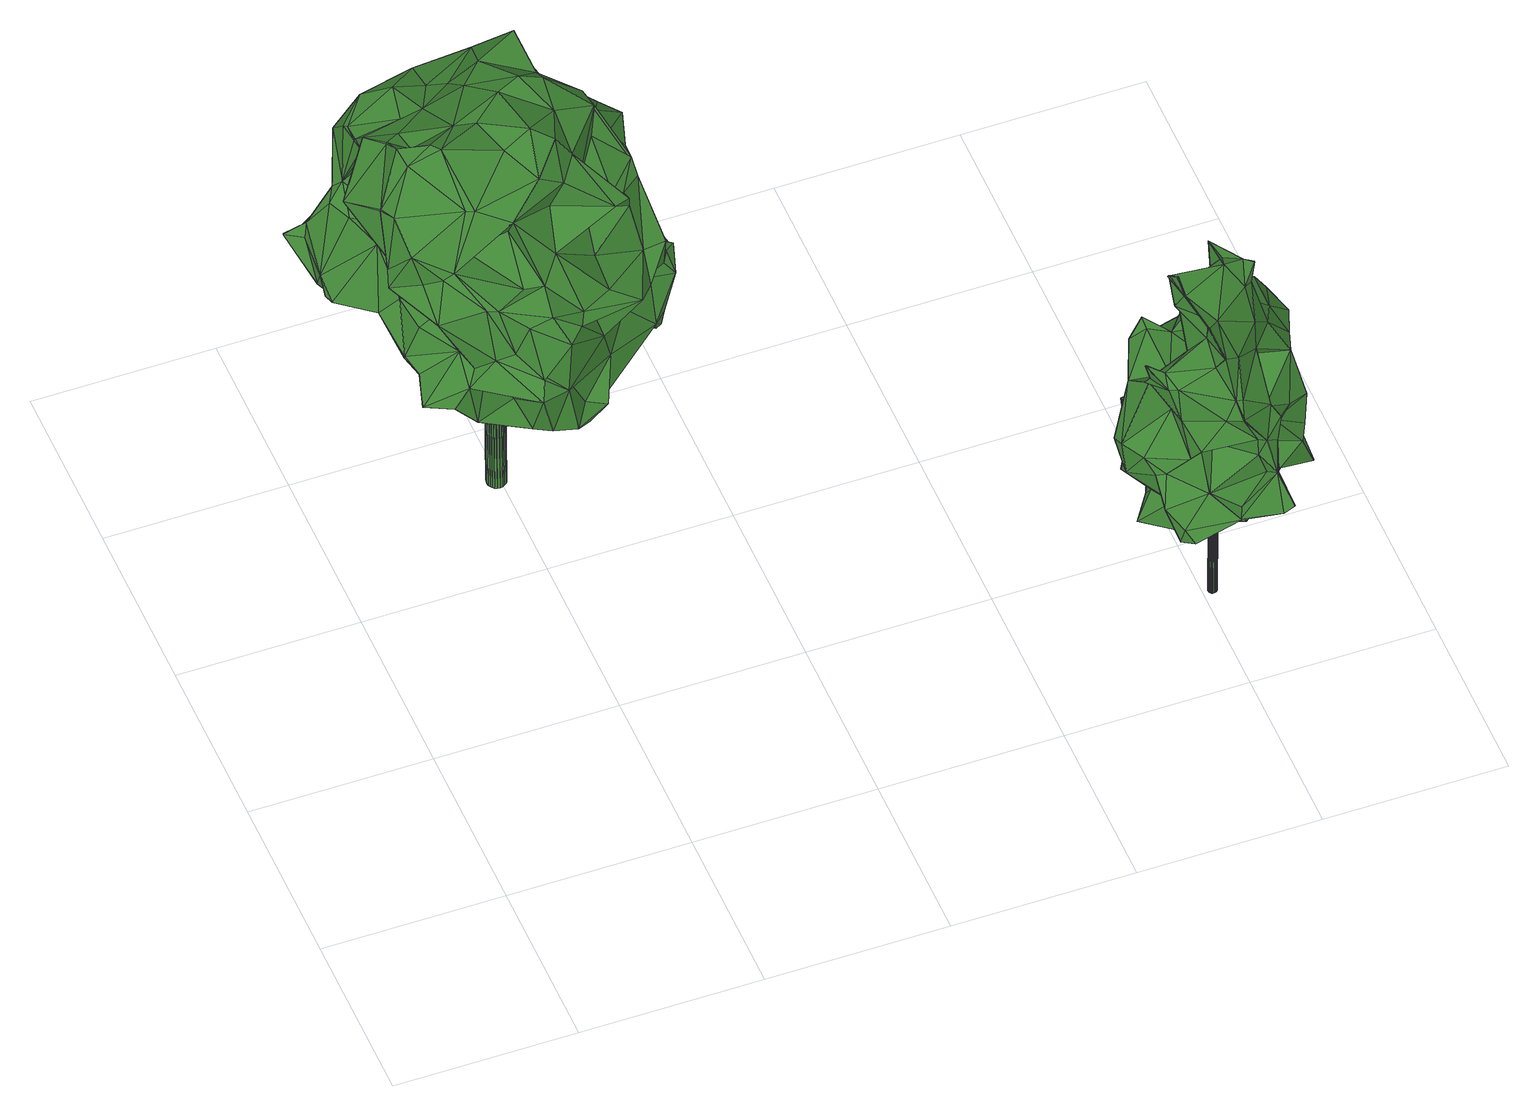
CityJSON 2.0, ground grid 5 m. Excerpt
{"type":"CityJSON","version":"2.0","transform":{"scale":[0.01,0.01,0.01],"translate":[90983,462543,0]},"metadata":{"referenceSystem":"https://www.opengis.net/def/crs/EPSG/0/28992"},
"CityObjects":{
"tree1":{"type":"SolitaryVegetationObject","attributes":{"gtid":13,"crown_width_m":9.1,"crown_median_z":9.18,"trunk_H_m":8.83,"trunk_DBH_m":0.521,"trunk_radius_m":0.261,"trunk_base_height_m":0.35,"original_gtid":"13"},"geometry":[{"type":"Solid","lod":"3","boundaries":[[[[0,1,2]],[[3,4,5]],[[6,7,8]],[[9,10,11]],[[12,13,14]],[[15,16,17]],[[18,14,13]],[[19,20,21]],[[22,19,21]],[[23,24,4]],[[25,26,27]],[[28,29,30]],[[4,3,31]],[[32,31,3]],[[33,34,35]],[[36,35,34]],[[23,4,31]],[[37,38,39]],[[26,40,27]],[[41,42,43]],[[41,43,44]],[[45,46,47]],[[48,49,50]],[[51,50,49]],[[52,53,54]],[[55,56,57]],[[58,59,60]],[[61,59,58]],[[62,63,64]],[[65,66,67]],[[68,69,70]],[[71,72,7]],[[73,74,75]],[[76,42,77]],[[78,73,75]],[[68,79,69]],[[80,81,82]],[[83,48,84]],[[78,49,85]],[[86,87,80]],[[88,27,89]],[[90,55,91]],[[90,91,92]],[[93,87,86]],[[93,86,94]],[[95,96,72]],[[7,5,97]],[[3,5,7]],[[98,99,100]],[[101,102,103]],[[101,104,102]],[[14,82,81]],[[101,103,105]],[[15,17,106]],[[74,107,108]],[[75,74,51]],[[109,110,111]],[[112,113,57]],[[114,115,116]],[[29,28,117]],[[29,117,118]],[[119,120,121]],[[122,121,120]],[[88,89,123]],[[76,124,125]],[[126,127,128]],[[27,79,25]],[[129,64,130]],[[126,124,131]],[[40,89,27]],[[76,131,124]],[[44,2,1]],[[132,44,1]],[[133,134,32]],[[135,128,127]],[[135,127,131]],[[129,136,137]],[[138,137,136]],[[131,127,126]],[[106,139,129]],[[22,140,141]],[[76,142,42]],[[6,143,144]],[[145,146,143]],[[146,147,143]],[[45,148,46]],[[149,150,151]],[[152,153,119]],[[152,119,121]],[[86,154,94]],[[155,156,57]],[[72,157,95]],[[158,159,160]],[[161,100,99]],[[124,111,125]],[[152,121,162]],[[52,153,53]],[[119,153,52]],[[53,153,54]],[[152,54,153]],[[98,65,99]],[[66,65,163]],[[98,163,65]],[[164,165,36]],[[166,167,98]],[[66,163,167]],[[167,163,98]],[[168,169,170]],[[168,170,92]],[[118,171,60]],[[15,106,172]],[[173,139,106]],[[25,68,174]],[[79,175,69]],[[6,8,176]],[[177,111,178]],[[28,179,180]],[[181,182,166]],[[60,59,118]],[[47,183,45]],[[184,45,183]],[[185,85,49]],[[46,55,186]],[[150,187,159]],[[188,187,150]],[[41,77,42]],[[7,32,3]],[[189,93,190]],[[93,191,190]],[[128,135,192]],[[135,39,38]],[[83,95,157]],[[38,192,135]],[[120,119,193]],[[124,126,111]],[[95,194,96]],[[36,34,164]],[[74,195,107]],[[149,151,99]],[[39,77,196]],[[85,197,73]],[[138,73,197]],[[35,165,122]],[[41,59,61]],[[38,198,199]],[[81,180,179]],[[169,67,200]],[[201,202,203]],[[9,190,191]],[[37,204,58]],[[205,198,38]],[[120,10,35]],[[100,17,203]],[[14,73,138]],[[14,138,12]],[[193,9,11]],[[119,52,206]],[[21,20,27]],[[87,189,80]],[[157,207,48]],[[84,48,108]],[[74,108,48]],[[208,58,209]],[[210,152,183]],[[211,212,213]],[[21,27,22]],[[214,137,138]],[[120,35,122]],[[92,215,168]],[[216,206,198]],[[198,206,52]],[[123,40,26]],[[37,196,61]],[[159,217,150]],[[218,150,217]],[[219,220,105]],[[174,103,102]],[[159,158,217]],[[221,222,115]],[[219,105,201]],[[42,142,223]],[[9,193,206]],[[224,32,225]],[[226,94,227]],[[228,19,141]],[[51,229,75]],[[135,131,230]],[[155,182,156]],[[194,95,30]],[[231,30,95]],[[146,232,147]],[[43,233,2]],[[58,60,190]],[[234,186,228]],[[114,168,215]],[[235,236,19]],[[92,91,215]],[[237,18,13]],[[83,157,48]],[[238,239,176]],[[238,176,219]],[[41,196,77]],[[101,105,220]],[[35,36,165]],[[187,222,159]],[[159,222,160]],[[101,220,104]],[[11,10,120]],[[209,190,9]],[[114,215,240]],[[62,241,63]],[[87,93,189]],[[144,147,232]],[[44,43,2]],[[201,242,219]],[[203,242,201]],[[240,91,55]],[[73,78,85]],[[243,244,109]],[[97,8,7]],[[77,230,76]],[[131,76,230]],[[155,170,169]],[[0,245,224]],[[224,245,212]],[[246,247,110]],[[167,166,182]],[[173,106,17]],[[173,17,100]],[[248,148,249]],[[212,211,224]],[[41,250,59]],[[251,225,134]],[[252,5,4]],[[207,253,254]],[[28,30,231]],[[28,231,107]],[[84,231,83]],[[108,231,84]],[[240,215,91]],[[78,229,49]],[[255,256,181]],[[255,181,166]],[[147,144,143]],[[257,234,243]],[[149,258,115]],[[174,70,103]],[[110,259,260]],[[110,247,259]],[[74,50,51]],[[75,229,78]],[[216,208,206]],[[253,15,185]],[[253,16,15]],[[193,119,206]],[[72,133,7]],[[198,54,199]],[[261,54,257]],[[261,257,243]],[[227,262,226]],[[25,174,23]],[[68,70,174]],[[70,69,256]],[[108,107,231]],[[231,95,83]],[[22,27,88]],[[170,56,90]],[[219,242,238]],[[263,238,242]],[[264,99,258]],[[109,265,110]],[[195,179,107]],[[193,11,120]],[[251,72,266]],[[110,265,246]],[[257,54,210]],[[257,210,47]],[[114,116,67]],[[66,200,67]],[[129,130,267]],[[12,267,130]],[[115,187,188]],[[19,228,235]],[[125,259,212]],[[213,212,259]],[[22,141,19]],[[104,268,252]],[[268,104,220]],[[268,220,219]],[[176,239,253]],[[266,96,0]],[[236,235,269]],[[205,38,270]],[[205,270,216]],[[55,113,269]],[[57,113,55]],[[253,271,176]],[[272,217,227]],[[272,227,94]],[[130,273,237]],[[170,90,92]],[[82,218,154]],[[168,114,67]],[[221,114,164]],[[35,10,33]],[[114,165,164]],[[265,109,244]],[[251,0,225]],[[274,226,33]],[[145,143,176]],[[221,115,114]],[[100,139,173]],[[161,139,100]],[[274,93,94]],[[256,103,70]],[[25,23,26]],[[31,26,23]],[[12,130,13]],[[206,208,9]],[[88,275,22]],[[97,268,219]],[[148,276,249]],[[249,276,122]],[[48,50,74]],[[277,22,275]],[[210,183,47]],[[72,134,133]],[[194,1,96]],[[132,1,194]],[[261,177,54]],[[203,202,100]],[[25,79,68]],[[214,172,129]],[[156,182,181]],[[192,54,177]],[[192,177,128]],[[207,254,48]],[[7,6,71]],[[126,178,111]],[[185,15,172]],[[185,172,85]],[[155,169,182]],[[274,94,226]],[[176,143,6]],[[255,278,201]],[[202,201,278]],[[176,8,219]],[[219,8,97]],[[261,109,177]],[[261,243,109]],[[33,10,274]],[[233,42,223]],[[130,218,273]],[[111,177,109]],[[212,233,125]],[[43,42,233]],[[97,252,268]],[[160,262,158]],[[61,196,41]],[[100,202,98]],[[228,141,140]],[[22,277,140]],[[175,20,236]],[[19,236,20]],[[54,192,199]],[[253,185,254]],[[270,208,216]],[[37,58,208]],[[270,37,208]],[[138,197,214]],[[234,46,186]],[[104,24,102]],[[98,202,278]],[[98,278,166]],[[10,9,191]],[[249,122,279]],[[122,165,279]],[[114,279,165]],[[41,132,250]],[[160,222,262]],[[164,226,262]],[[164,262,222]],[[180,80,280]],[[27,20,79]],[[80,82,154]],[[80,154,86]],[[58,204,61]],[[118,59,250]],[[6,144,71]],[[71,144,72]],[[157,72,144]],[[107,179,28]],[[12,138,267]],[[174,102,24]],[[23,174,24]],[[252,24,104]],[[4,24,252]],[[255,103,256]],[[97,5,252]],[[201,103,255]],[[105,103,201]],[[150,149,188]],[[149,115,188]],[[241,218,63]],[[227,158,262]],[[218,217,272]],[[94,218,272]],[[152,184,183]],[[162,184,152]],[[17,16,263]],[[246,265,275]],[[94,154,218]],[[138,136,267]],[[129,267,136]],[[121,276,162]],[[122,276,121]],[[210,54,152]],[[157,232,207]],[[253,207,232]],[[166,278,255]],[[184,162,276]],[[37,61,204]],[[123,89,40]],[[251,134,72]],[[230,77,39]],[[230,39,135]],[[233,223,125]],[[67,116,65]],[[169,168,67]],[[240,281,114]],[[85,172,214]],[[170,155,56]],[[114,282,279]],[[114,281,282]],[[51,49,229]],[[224,283,284]],[[31,284,283]],[[158,227,217]],[[164,34,226]],[[226,34,33]],[[185,49,254]],[[182,169,200]],[[182,200,167]],[[167,200,66]],[[112,236,269]],[[112,57,236]],[[263,242,203]],[[64,139,62]],[[129,139,64]],[[125,142,76]],[[223,142,125]],[[161,62,139]],[[57,56,155]],[[208,209,9]],[[285,149,264]],[[234,47,46]],[[125,111,259]],[[247,213,259]],[[285,264,258]],[[151,62,161]],[[151,161,99]],[[46,148,248]],[[62,151,241]],[[58,190,209]],[[80,180,81]],[[79,20,175]],[[189,190,60]],[[250,29,118]],[[245,233,212]],[[0,233,245]],[[2,233,0]],[[270,38,37]],[[216,198,205]],[[253,239,16]],[[238,263,239]],[[239,263,16]],[[88,246,275]],[[203,17,263]],[[198,52,54]],[[211,213,286]],[[264,149,99]],[[99,65,258]],[[285,258,149]],[[115,258,116]],[[65,116,258]],[[164,222,221]],[[251,266,0]],[[117,28,171]],[[171,28,180]],[[7,133,32]],[[257,47,234]],[[232,146,287]],[[232,287,253]],[[0,96,1]],[[72,96,266]],[[178,288,177]],[[129,137,214]],[[236,57,289]],[[236,289,175]],[[224,284,32]],[[32,284,31]],[[156,289,57]],[[175,289,69]],[[256,69,289]],[[181,289,156]],[[256,289,181]],[[224,211,283]],[[26,283,211]],[[224,225,0]],[[31,283,26]],[[277,234,140]],[[243,234,277]],[[140,234,228]],[[10,191,274]],[[274,191,93]],[[60,280,189]],[[151,150,241]],[[41,44,132]],[[123,286,88]],[[269,186,55]],[[81,195,14]],[[73,14,195]],[[73,195,74]],[[148,184,276]],[[148,45,184]],[[82,237,273]],[[82,273,218]],[[290,291,279]],[[279,291,249]],[[249,291,248]],[[279,282,290]],[[178,126,288]],[[214,197,85]],[[32,134,225]],[[38,199,192]],[[269,113,112]],[[111,260,259]],[[111,110,260]],[[55,90,56]],[[55,292,240]],[[290,292,291]],[[291,292,248]],[[248,292,46]],[[46,292,55]],[[281,292,282]],[[282,292,290]],[[240,292,281]],[[115,293,187]],[[254,49,48]],[[129,172,106]],[[194,30,294]],[[128,288,126]],[[177,288,128]],[[18,237,14]],[[82,14,237]],[[115,222,293]],[[194,250,132]],[[88,286,246]],[[213,247,286]],[[26,211,286]],[[26,286,123]],[[246,286,247]],[[171,280,60]],[[171,180,280]],[[189,280,80]],[[117,171,118]],[[195,81,179]],[[144,232,157]],[[241,150,218]],[[265,244,243]],[[287,146,271]],[[287,271,253]],[[29,294,30]],[[271,146,145]],[[271,145,176]],[[269,235,186]],[[235,228,186]],[[277,275,243]],[[265,243,275]],[[187,293,222]],[[237,13,130]],[[63,218,130]],[[63,130,64]],[[250,194,294]],[[39,196,37]],[[250,294,29]],[[295,296,297]],[[295,297,298]],[[298,297,299]],[[298,299,300]],[[297,296,301]],[[297,301,299]],[[299,301,302]],[[299,302,300]],[[301,296,303]],[[301,303,302]],[[302,303,304]],[[302,304,300]],[[303,296,305]],[[303,305,304]],[[304,305,306]],[[304,306,300]],[[305,296,307]],[[305,307,306]],[[306,307,308]],[[306,308,300]],[[307,296,309]],[[307,309,308]],[[308,309,310]],[[308,310,300]],[[309,296,311]],[[309,311,310]],[[310,311,312]],[[310,312,300]],[[311,296,313]],[[311,313,312]],[[312,313,314]],[[312,314,300]],[[313,296,315]],[[313,315,314]],[[314,315,316]],[[314,316,300]],[[315,296,317]],[[315,317,316]],[[316,317,318]],[[316,318,300]],[[317,296,319]],[[317,319,318]],[[318,319,320]],[[318,320,300]],[[319,296,321]],[[319,321,320]],[[320,321,322]],[[320,322,300]],[[321,296,323]],[[321,323,322]],[[322,323,324]],[[322,324,300]],[[323,296,325]],[[323,325,324]],[[324,325,326]],[[324,326,300]],[[325,296,327]],[[325,327,326]],[[326,327,328]],[[326,328,300]],[[327,296,329]],[[327,329,328]],[[328,329,330]],[[328,330,300]],[[329,296,331]],[[329,331,330]],[[330,331,332]],[[330,332,300]],[[331,296,333]],[[331,333,332]],[[332,333,334]],[[332,334,300]],[[333,296,335]],[[333,335,334]],[[334,335,336]],[[334,336,300]],[[335,296,337]],[[335,337,336]],[[336,337,338]],[[336,338,300]],[[337,296,339]],[[337,339,338]],[[338,339,340]],[[338,340,300]],[[339,296,341]],[[339,341,340]],[[340,341,342]],[[340,342,300]],[[341,296,343]],[[341,343,342]],[[342,343,344]],[[342,344,300]],[[343,296,295]],[[343,295,344]],[[344,295,298]],[[344,298,300]]]]}]},
"tree2":{"type":"SolitaryVegetationObject","attributes":{"gtid":49,"crown_width_m":5.07,"crown_median_z":7.17,"trunk_H_m":6.79,"trunk_DBH_m":0.228,"trunk_radius_m":0.114,"trunk_base_height_m":0.38,"original_gtid":"49"},"geometry":[{"type":"Solid","lod":"3","boundaries":[[[[345,346,347]],[[348,349,350]],[[348,351,352]],[[353,354,355]],[[356,357,358]],[[359,360,361]],[[362,363,364]],[[365,363,362]],[[366,367,359]],[[360,359,367]],[[368,369,370]],[[371,345,347]],[[372,373,374]],[[375,356,358]],[[376,377,378]],[[379,380,381]],[[382,357,356]],[[383,384,385]],[[386,387,388]],[[386,388,389]],[[390,391,392]],[[370,380,368]],[[359,393,366]],[[394,395,396]],[[397,398,399]],[[397,399,400]],[[401,402,403]],[[404,401,403]],[[394,405,395]],[[384,405,394]],[[378,406,349]],[[350,349,406]],[[376,349,348]],[[407,376,348]],[[396,347,346]],[[396,395,347]],[[408,404,409]],[[376,378,349]],[[410,411,412]],[[365,413,410]],[[414,415,416]],[[370,354,380]],[[417,418,419]],[[420,421,400]],[[400,422,420]],[[423,424,425]],[[426,427,428]],[[429,430,431]],[[432,431,430]],[[433,434,435]],[[436,437,438]],[[439,440,441]],[[415,442,443]],[[415,443,444]],[[399,445,446]],[[447,448,449]],[[450,448,447]],[[403,402,451]],[[447,369,450]],[[452,358,357]],[[400,399,422]],[[381,354,360]],[[401,453,423]],[[454,379,455]],[[456,457,458]],[[456,458,459]],[[371,460,461]],[[389,434,433]],[[462,426,463]],[[428,463,426]],[[464,465,466]],[[461,467,468]],[[391,384,383]],[[367,455,379]],[[467,454,455]],[[467,455,367]],[[397,421,398]],[[400,421,397]],[[446,420,422]],[[469,420,446]],[[458,448,450]],[[433,470,389]],[[471,472,473]],[[474,475,355]],[[474,355,370]],[[476,401,423]],[[476,402,401]],[[386,477,478]],[[474,479,480]],[[479,481,480]],[[391,383,482]],[[479,474,449]],[[461,345,371]],[[461,468,345]],[[345,468,366]],[[404,403,409]],[[449,483,369]],[[407,484,485]],[[407,485,486]],[[378,487,406]],[[388,406,487]],[[488,412,489]],[[408,489,412]],[[486,377,407]],[[376,407,377]],[[403,489,409]],[[490,425,491]],[[490,491,375]],[[357,492,452]],[[493,457,494]],[[459,458,450]],[[347,395,495]],[[496,348,350]],[[406,496,350]],[[494,414,497]],[[464,498,499]],[[442,500,501]],[[348,502,407]],[[503,504,408]],[[505,426,462]],[[408,412,503]],[[408,504,506]],[[468,367,366]],[[468,467,367]],[[404,453,401]],[[446,507,469]],[[462,465,505]],[[419,418,508]],[[389,466,386]],[[462,463,509]],[[510,511,512]],[[390,392,513]],[[479,514,411]],[[515,516,352]],[[387,516,515]],[[379,454,450]],[[420,517,421]],[[518,394,396]],[[519,434,438]],[[487,438,434]],[[450,454,459]],[[357,382,492]],[[406,388,496]],[[479,411,481]],[[442,415,426]],[[475,474,480]],[[494,456,439]],[[496,388,387]],[[517,445,398]],[[520,445,517]],[[436,510,437]],[[477,418,521]],[[390,413,365]],[[508,418,386]],[[385,361,353]],[[371,347,516]],[[371,516,522]],[[521,418,417]],[[345,366,346]],[[408,506,404]],[[362,523,390]],[[524,525,395]],[[526,363,403]],[[493,452,457]],[[375,503,356]],[[517,470,520]],[[446,422,399]],[[522,516,387]],[[527,423,528]],[[454,467,461]],[[452,490,358]],[[493,497,416]],[[449,514,479]],[[488,410,412]],[[476,423,527]],[[386,418,477]],[[420,529,530]],[[388,434,389]],[[487,434,388]],[[491,425,424]],[[491,424,506]],[[483,370,369]],[[355,354,370]],[[360,531,361]],[[346,366,393]],[[347,352,516]],[[493,494,497]],[[392,391,482]],[[392,482,475]],[[390,365,362]],[[503,411,514]],[[532,372,533]],[[499,530,534]],[[361,393,359]],[[416,497,414]],[[415,493,416]],[[414,427,415]],[[426,415,427]],[[494,441,414]],[[439,441,494]],[[446,445,507]],[[509,463,386]],[[427,414,441]],[[427,441,428]],[[444,501,535]],[[520,536,437]],[[537,437,536]],[[447,449,369]],[[433,520,470]],[[517,530,498]],[[529,534,530]],[[503,514,538]],[[458,538,514]],[[458,503,538]],[[503,382,356]],[[404,506,453]],[[475,480,481]],[[513,413,390]],[[382,503,492]],[[539,540,476]],[[464,499,541]],[[501,500,425]],[[358,490,375]],[[525,524,542]],[[525,542,484]],[[432,539,543]],[[517,398,421]],[[348,544,502]],[[517,498,470]],[[430,402,540]],[[430,540,539]],[[541,431,527]],[[523,484,545]],[[523,545,390]],[[495,395,502]],[[513,410,413]],[[515,352,351]],[[515,351,387]],[[484,407,525]],[[464,470,498]],[[450,380,379]],[[368,380,450]],[[503,375,504]],[[471,469,507]],[[546,383,355]],[[534,471,429]],[[534,469,471]],[[494,457,456]],[[409,489,408]],[[514,448,458]],[[450,369,368]],[[384,394,518]],[[436,487,378]],[[438,487,436]],[[514,449,448]],[[423,425,528]],[[509,466,465]],[[532,473,472]],[[373,485,547]],[[464,541,465]],[[475,481,392]],[[513,392,481]],[[509,465,462]],[[528,505,465]],[[509,386,466]],[[386,463,508]],[[403,363,489]],[[399,398,445]],[[507,445,520]],[[528,465,527]],[[384,518,385]],[[420,469,529]],[[534,431,541]],[[429,431,534]],[[440,439,460]],[[390,545,391]],[[364,363,526]],[[532,548,486]],[[522,460,371]],[[519,435,434]],[[461,549,454]],[[459,454,549]],[[537,536,520]],[[457,550,458]],[[459,549,456]],[[456,549,439]],[[490,452,501]],[[452,493,535]],[[444,535,415]],[[415,535,493]],[[503,412,411]],[[513,411,410]],[[551,411,513]],[[481,411,551]],[[481,551,513]],[[522,440,460]],[[466,389,470]],[[466,470,464]],[[488,365,410]],[[527,465,541]],[[428,419,508]],[[428,508,463]],[[522,387,440]],[[419,428,440]],[[419,440,387]],[[441,440,428]],[[506,504,491]],[[375,491,504]],[[393,361,385]],[[393,385,518]],[[490,501,425]],[[453,424,423]],[[506,424,453]],[[489,363,488]],[[525,502,395]],[[347,495,352]],[[348,352,495]],[[525,407,502]],[[387,351,496]],[[471,473,429]],[[552,473,532]],[[552,429,473]],[[482,546,475]],[[486,485,532]],[[373,532,485]],[[373,372,532]],[[474,370,483]],[[474,483,449]],[[355,475,546]],[[553,471,507]],[[518,554,393]],[[553,510,471]],[[519,537,435]],[[458,550,503]],[[492,503,550]],[[420,530,517]],[[386,521,417]],[[531,354,353]],[[383,353,355]],[[385,353,383]],[[548,532,472]],[[484,391,545]],[[384,391,555]],[[384,555,524]],[[486,548,512]],[[512,548,510]],[[362,547,523]],[[373,547,362]],[[523,547,484]],[[402,476,540]],[[541,499,534]],[[432,430,539]],[[432,543,431]],[[374,403,533]],[[374,533,372]],[[476,527,431]],[[501,452,535]],[[521,386,478]],[[373,364,374]],[[362,364,373]],[[532,533,552]],[[482,383,546]],[[505,556,426]],[[442,426,556]],[[528,556,505]],[[528,425,556]],[[452,550,457]],[[492,550,452]],[[374,364,403]],[[364,526,403]],[[488,363,365]],[[476,431,543]],[[476,543,539]],[[496,351,348]],[[386,417,387]],[[419,387,417]],[[484,547,485]],[[478,477,521]],[[549,460,439]],[[549,461,460]],[[520,437,557]],[[520,557,507]],[[555,391,542]],[[484,542,391]],[[555,542,524]],[[510,548,472]],[[510,472,471]],[[378,377,511]],[[556,500,442]],[[556,425,500]],[[553,507,557]],[[552,533,403]],[[444,443,501]],[[442,501,443]],[[381,380,354]],[[531,360,354]],[[433,435,537]],[[510,557,437]],[[553,557,510]],[[393,554,346]],[[396,554,518]],[[346,554,396]],[[367,379,558]],[[367,558,360]],[[495,502,544]],[[495,544,348]],[[378,511,436]],[[510,436,511]],[[512,511,486]],[[377,486,511]],[[552,451,429]],[[552,403,451]],[[524,395,405]],[[524,405,384]],[[430,451,402]],[[430,429,451]],[[529,469,534]],[[499,498,530]],[[381,360,558]],[[381,558,379]],[[353,361,531]],[[433,537,520]],[[438,537,519]],[[437,537,438]],[[559,560,561]],[[559,561,562]],[[562,561,563]],[[562,563,564]],[[561,560,565]],[[561,565,563]],[[563,565,566]],[[563,566,564]],[[565,560,567]],[[565,567,566]],[[566,567,568]],[[566,568,564]],[[567,560,569]],[[567,569,568]],[[568,569,570]],[[568,570,564]],[[569,560,571]],[[569,571,570]],[[570,571,572]],[[570,572,564]],[[571,560,573]],[[571,573,572]],[[572,573,574]],[[572,574,564]],[[573,560,575]],[[573,575,574]],[[574,575,576]],[[574,576,564]],[[575,560,577]],[[575,577,576]],[[576,577,578]],[[576,578,564]],[[577,560,579]],[[577,579,578]],[[578,579,580]],[[578,580,564]],[[579,560,581]],[[579,581,580]],[[580,581,582]],[[580,582,564]],[[581,560,583]],[[581,583,582]],[[582,583,584]],[[582,584,564]],[[583,560,585]],[[583,585,584]],[[584,585,586]],[[584,586,564]],[[585,560,587]],[[585,587,586]],[[586,587,588]],[[586,588,564]],[[587,560,589]],[[587,589,588]],[[588,589,590]],[[588,590,564]],[[589,560,591]],[[589,591,590]],[[590,591,592]],[[590,592,564]],[[591,560,593]],[[591,593,592]],[[592,593,594]],[[592,594,564]],[[593,560,595]],[[593,595,594]],[[594,595,596]],[[594,596,564]],[[595,560,597]],[[595,597,596]],[[596,597,598]],[[596,598,564]],[[597,560,599]],[[597,599,598]],[[598,599,600]],[[598,600,564]],[[599,560,601]],[[599,601,600]],[[600,601,602]],[[600,602,564]],[[601,560,603]],[[601,603,602]],[[602,603,604]],[[602,604,564]],[[603,560,605]],[[603,605,604]],[[604,605,606]],[[604,606,564]],[[605,560,607]],[[605,607,606]],[[606,607,608]],[[606,608,564]],[[607,560,559]],[[607,559,608]],[[608,559,562]],[[608,562,564]]]]}]}
},
"vertices":[
[285,1057,866],[183,1068,809],[158,979,788],[142,1183,1097],[164,1192,1268],[146,1244,1251],[174,1356,1169],[162,1221,1084],[94,1362,1186],[632,1268,741],[716,1358,846],[705,1312,860],[215,1698,754],[243,1683,749],[254,1615,752],[199,1707,1068],[192,1616,1170],[260,1677,1198],[262,1664,749],[702,1046,1248],[587,1110,1316],[558,1132,1222],[537,1035,1151],[326,1117,1306],[235,1282,1341],[349,1108,1306],[274,1061,1152],[434,1065,1273],[218,1380,756],[245,1224,850],[171,1253,859],[179,1110,1200],[133,1150,1066],[780,1512,808],[783,1514,808],[805,1493,797],[807,1503,823],[546,1076,672],[602,1058,660],[518,1043,656],[329,1126,1149],[285,1068,669],[300,963,693],[236,956,773],[158,982,785],[848,1160,997],[819,1193,1166],[858,1101,1003],[43,1394,901],[74,1568,909],[64,1554,872],[20,1588,866],[830,1095,697],[844,1098,705],[808,1037,781],[821,1243,1185],[747,1321,1217],[748,1312,1334],[472,1238,752],[357,1177,784],[427,1300,733],[382,1087,734],[436,1819,997],[382,1791,855],[353,1808,863],[623,1685,1182],[664,1639,1247],[759,1550,1107],[471,1222,1369],[537,1217,1429],[438,1328,1376],[198,1250,1101],[194,1233,918],[86,1559,798],[74,1493,757],[20,1590,863],[429,917,664],[353,1002,657],[50,1594,851],[520,1105,1363],[408,1469,783],[263,1582,772],[332,1623,767],[44,1314,881],[39,1348,873],[148,1591,957],[501,1516,768],[526,1464,692],[485,979,1107],[441,1118,1187],[809,1371,1151],[854,1371,1086],[880,1459,1107],[562,1460,730],[574,1593,834],[145,1252,865],[165,1123,827],[92,1361,1189],[560,1679,1253],[546,1729,1154],[412,1707,1206],[273,1356,1316],[292,1273,1407],[385,1352,1362],[217,1311,1385],[264,1421,1311],[280,1736,1042],[194,1388,753],[91,1424,774],[631,943,901],[513,860,999],[510,874,818],[664,1202,1191],[743,1320,1216],[761,1493,983],[624,1619,970],[610,1580,1081],[257,1324,851],[318,1222,832],[839,1199,689],[832,1352,756],[932,1255,801],[897,1439,807],[441,1011,1079],[473,889,667],[432,851,825],[538,880,658],[584,920,628],[641,941,648],[322,1714,934],[360,1736,823],[562,941,600],[185,1069,805],[169,1179,1040],[172,1177,1040],[564,943,600],[287,1653,764],[320,1645,785],[262,1584,776],[372,1745,1037],[659,1082,1047],[649,1129,1188],[411,1002,698],[310,1360,1142],[291,1300,1014],[331,1453,1165],[344,1461,1084],[336,1371,1101],[834,1174,1001],[521,1749,968],[546,1741,867],[503,1767,977],[914,1176,788],[863,1126,717],[384,1603,798],[743,1382,1319],[645,1400,1390],[205,1417,929],[712,1713,793],[670,1748,808],[715,1713,796],[411,1693,1045],[934,1245,821],[625,1661,1276],[762,1542,847],[826,1491,824],[531,1556,1338],[649,1615,1344],[831,1506,1120],[763,1460,1227],[787,1408,1206],[393,1345,797],[217,1632,1010],[332,1719,1036],[315,1255,1401],[595,1187,1398],[197,1506,1190],[664,982,780],[512,925,829],[238,1411,793],[323,1418,800],[584,1412,1407],[657,1480,1323],[885,1185,826],[902,1211,837],[154,1596,983],[760,1138,1182],[638,1721,820],[589,1709,850],[514,1412,684],[555,1332,773],[555,1334,777],[652,977,651],[783,1212,716],[163,1123,823],[118,1502,801],[400,1064,709],[169,1516,938],[770,1062,793],[651,990,658],[691,1526,1211],[360,1498,1288],[407,1598,1253],[333,1637,1238],[481,1075,854],[637,1054,820],[730,1177,726],[168,1514,942],[575,1226,767],[600,1271,763],[821,1155,825],[332,985,1068],[349,963,900],[393,944,927],[333,1563,883],[870,1463,1071],[731,1176,730],[636,1721,816],[442,1725,788],[184,1463,1285],[221,1393,1323],[729,1560,874],[695,1650,825],[335,1002,816],[219,1030,1014],[219,1034,1012],[713,1571,833],[672,1664,813],[756,1093,1184],[21,1591,866],[507,996,650],[118,1337,817],[270,1454,942],[281,972,817],[795,1095,1001],[746,1064,1242],[638,1183,1330],[289,1654,761],[199,1553,1183],[196,1552,1180],[853,1370,1083],[477,1728,868],[317,1543,1220],[729,929,1010],[604,947,993],[306,1002,850],[477,899,1074],[422,918,1035],[809,1186,1000],[827,1276,851],[249,1144,812],[317,1163,941],[148,1247,1252],[173,1575,1014],[133,1558,967],[469,1492,1337],[521,1391,1394],[785,1018,954],[581,1596,1074],[447,881,872],[452,887,877],[712,1015,899],[695,1648,821],[198,1603,1179],[437,1646,1094],[550,887,1025],[227,1181,851],[242,1682,753],[219,1391,1320],[728,1138,1199],[575,1225,771],[243,1555,1145],[609,1690,837],[322,1646,782],[627,1430,875],[571,931,1029],[906,1250,835],[659,979,1027],[455,1571,1269],[737,1352,870],[405,1398,768],[761,1433,1091],[658,1378,940],[247,1067,1131],[205,1100,1100],[468,1636,971],[358,970,1070],[274,1611,1042],[590,970,649],[635,1297,1376],[698,1258,1039],[749,1220,995],[732,1313,1102],[611,1691,841],[210,1193,850],[516,1325,35],[490,1325,35],[515,1332,35],[505,1321,918],[504,1327,918],[479,1320,918],[512,1338,35],[502,1334,918],[508,1343,35],[497,1339,918],[503,1348,35],[492,1343,918],[497,1350,35],[486,1346,918],[490,1351,35],[479,1346,918],[483,1350,35],[472,1346,918],[477,1348,35],[466,1343,918],[471,1343,35],[460,1339,918],[467,1338,35],[456,1333,918],[465,1332,35],[454,1327,918],[464,1325,35],[453,1320,918],[465,1318,35],[454,1314,918],[468,1312,35],[457,1307,918],[472,1307,35],[461,1302,918],[477,1302,35],[466,1298,918],[483,1300,35],[472,1295,918],[490,1299,35],[479,1294,918],[497,1300,35],[486,1295,918],[503,1303,35],[492,1298,918],[509,1307,35],[498,1302,918],[513,1312,35],[502,1307,918],[515,1318,35],[504,1314,918],
[2256,335,563],[2238,353,564],[2232,401,670],[2264,450,826],[2235,493,905],[2276,443,856],[2231,413,831],[2206,376,710],[2124,397,369],[2126,396,368],[2009,410,329],[1868,139,465],[1892,98,491],[1873,122,521],[2224,424,337],[2223,423,334],[2170,432,363],[1934,477,691],[1919,430,695],[1887,491,794],[1849,504,637],[2253,339,424],[2252,337,423],[2061,295,308],[2026,307,319],[2017,362,289],[2263,298,589],[1911,519,897],[1902,539,798],[1874,514,834],[1837,167,568],[2187,524,885],[2161,535,892],[2200,484,967],[2146,319,414],[2100,344,351],[2125,389,370],[1877,138,462],[2046,417,457],[2088,431,556],[2095,382,438],[2123,275,944],[2231,312,858],[2177,332,962],[2124,282,1034],[1935,541,575],[2023,483,572],[1929,490,469],[2229,351,427],[2145,412,572],[2193,454,632],[2192,387,575],[1907,309,1263],[1924,303,1259],[1914,343,1226],[1905,309,1261],[1855,325,873],[1843,325,878],[1832,411,802],[1772,301,703],[2143,413,575],[2211,411,929],[2164,524,782],[1789,315,575],[1769,344,682],[1836,413,523],[1870,350,446],[1799,378,521],[1907,463,591],[2113,92,676],[2110,91,676],[2136,40,594],[2135,359,833],[2057,258,801],[2133,235,766],[1947,318,1163],[1921,301,1259],[1911,342,1225],[1904,226,811],[1923,210,675],[1936,175,733],[2087,107,788],[2121,122,762],[2148,166,792],[1963,338,933],[1851,303,915],[1878,273,952],[1833,288,981],[2114,327,1122],[2139,350,1108],[2160,379,1144],[2078,466,1034],[2068,463,1172],[2112,409,1126],[2131,223,672],[2209,264,716],[2143,182,747],[2072,127,720],[2096,131,644],[2017,102,574],[1924,356,1210],[1921,358,1209],[2026,308,322],[2043,289,400],[1948,297,309],[2071,207,392],[1846,326,879],[2003,67,566],[1905,302,778],[2189,276,474],[2208,324,448],[2075,206,637],[2018,104,571],[2003,243,514],[2091,243,498],[2171,268,668],[2247,270,558],[2033,121,868],[2129,191,819],[2014,200,1022],[2031,177,885],[2053,216,997],[2287,298,441],[2288,300,442],[1935,354,1094],[2009,246,1119],[1971,417,1013],[2085,393,932],[1994,358,907],[1921,374,312],[1925,503,356],[1876,245,915],[2032,190,863],[2039,249,964],[1829,339,355],[1883,422,353],[1883,421,356],[1951,470,448],[1980,327,310],[2047,533,707],[2038,574,799],[2049,578,838],[2099,394,1036],[1881,407,630],[1814,365,673],[1940,130,625],[1863,224,634],[1901,126,479],[2110,47,569],[2098,132,643],[2209,418,683],[2247,364,866],[2137,43,592],[1975,215,1134],[2011,201,1022],[1976,198,732],[1943,129,626],[2149,473,724],[1862,249,528],[1838,237,624],[2031,120,867],[1815,260,675],[1957,368,1140],[2128,193,819],[2050,175,883],[2076,468,1034],[2102,533,961],[2054,549,974],[1905,462,486],[1914,318,415],[2160,369,758],[2257,310,704],[1950,317,1164],[2107,366,474],[2160,382,1144],[2074,373,1174],[2017,331,852],[2265,290,705],[1983,520,607],[2094,379,687],[2147,473,723],[1888,489,794],[1898,231,921],[2002,169,828],[1990,265,1115],[1974,218,1134],[2170,429,362],[1972,470,866],[1913,492,880],[1987,268,1043],[2003,68,569],[2083,409,1160],[2133,390,1153],[1955,335,521],[1830,287,982],[1849,301,914],[1999,234,962],[2028,431,718],[1832,286,982],[2204,429,827],[1984,521,604],[1971,451,429],[2001,509,745],[2071,512,933],[2142,320,549],[1971,143,562],[1907,460,486],[1921,352,852],[2074,374,1044],[2207,326,450],[1989,414,626],[2068,119,787],[2081,409,1157],[2230,349,424],[2036,325,38],[2025,325,38],[2036,328,38],[2044,335,717],[2044,338,717],[2033,335,717],[2035,331,38],[2043,341,717],[2033,333,38],[2041,343,717],[2030,335,38],[2038,345,717],[2028,336,38],[2035,346,717],[2025,336,38],[2033,346,717],[2022,336,38],[2030,346,717],[2019,335,38],[2027,345,717],[2017,333,38],[2024,343,717],[2015,330,38],[2023,340,717],[2014,328,38],[2022,338,717],[2014,325,38],[2021,335,717],[2014,322,38],[2022,332,717],[2015,319,38],[2023,329,717],[2017,317,38],[2025,327,717],[2019,315,38],[2027,325,717],[2022,314,38],[2030,324,717],[2025,314,38],[2033,323,717],[2028,314,38],[2036,324,717],[2031,315,38],[2039,325,717],[2033,317,38],[2041,327,717],[2035,319,38],[2043,329,717],[2036,322,38],[2044,332,717]
]}
